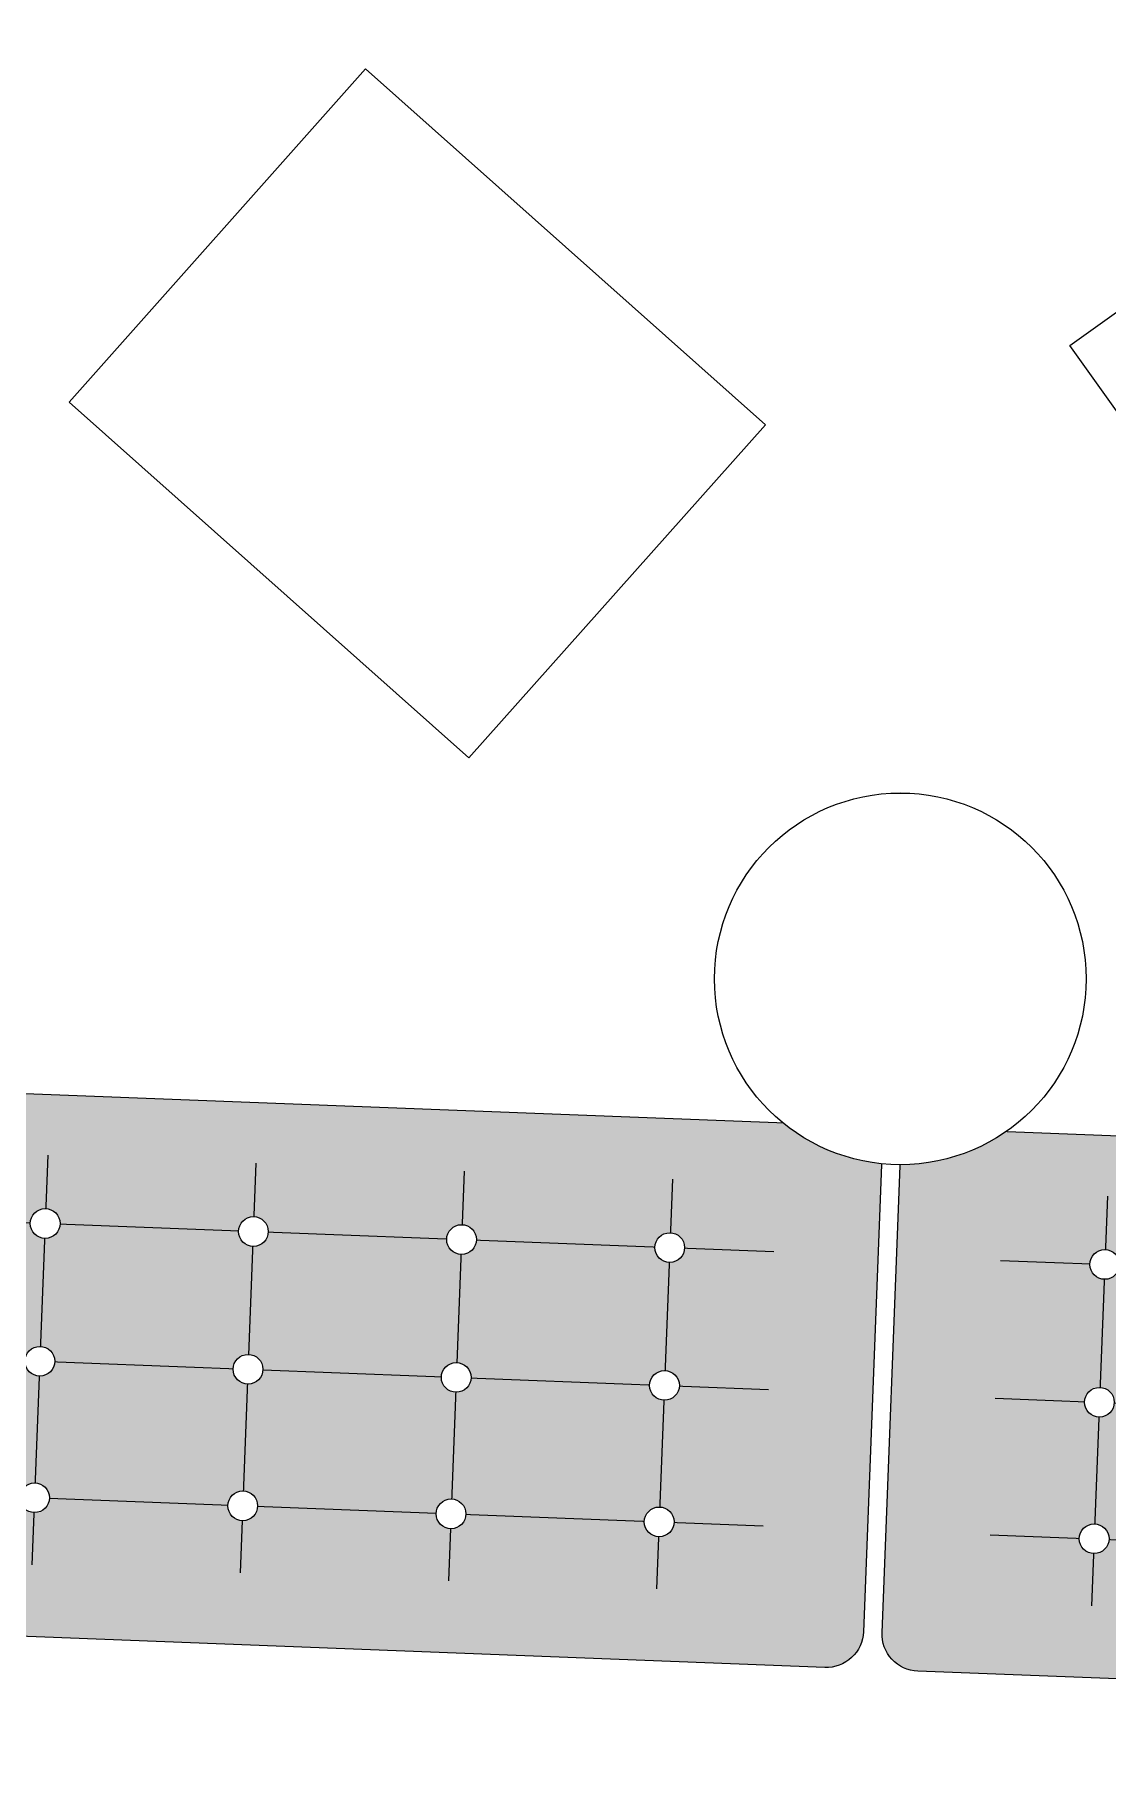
# Model space of a CAD drawing. Header units: millimetres. Extents: x 17924 to 83548, y -4690 to 56252.
# Drawn here: x 48954 to 50397, y 18488 to 20810 of the extents above; entities that cross this region are included whole.
import ezdxf

# ---------------------------------------------------------------- set-up
doc = ezdxf.new("R2010")
doc.units = ezdxf.units.MM
doc.header["$MEASUREMENT"] = 0
for name, color, linetype, lineweight in [('FIXT-JNRY-PART', 42, 'Continuous', 0), ('FURN-FREE', 1, 'Continuous', 0), ('FURN-PLNT', 211, 'Continuous', 0), ('FURN-STOR', 213, 'Continuous', 0)]:
    doc.layers.add(name, color=color, linetype=linetype, lineweight=lineweight)

# ---------------------------------------------------------------- blocks, each defined once
blk = doc.blocks.new('*U116')
at = {"linetype": 'ByBlock', "lineweight": -2}
blk.add_hatch(color=7, dxfattribs=at).paths.add_polyline_path([(-793.1, 348.4, -0.414214), (-741.6, 386.4), (804.2, 326.7, -0.414214), (852.6, 284.8), (827.9, -354.7, -0.414214), (776, -402.8), (-769.8, -343, -0.414214), (-817.8, -291.1)])
at = {"color": 0, "linetype": 'ByBlock', "lineweight": -2}
for p, q in [((-269.5, 286.3), (-290.8, -264.6)), ((10.6, 275.4), (-10.6, -275.4)), ((290.8, 264.6), (269.5, -286.3)), ((570.9, 253.8), (549.6, -297.1)), ((-693.2, 210.7), (707.4, 156.6)), ((-700.4, 25.3), (700.2, -28.8)), ((-707.5, -158.3), (693.1, -212.4))]:
    blk.add_line(p, q, dxfattribs=at)
at = {"color": 0, "linetype": 'ByBlock', "lineweight": -2, "flags": 128}
blk.add_lwpolyline([(-793.1, 348.4, -0.414214), (-741.6, 386.4), (804.2, 326.7, -0.414214), (852.6, 284.8), (827.9, -354.7, -0.414214), (776, -402.8), (-769.8, -343, -0.414214), (-817.8, -291.1), (-793.1, 348.4)], format="xyb", close=True, dxfattribs=at)
at = {"color": 0, "linetype": 'ByBlock', "lineweight": -2}
for points in [[(-253, 193.7), (-253, 194.9), (-253.1, 196.2), (-253.2, 197.4), (-253.5, 198.7), (-253.8, 199.9), (-254.2, 201.1), (-254.6, 202.3), (-255.1, 203.4), (-255.7, 204.5), (-256.4, 205.6), (-257.1, 206.6), (-257.9, 207.6), (-258.8, 208.5), (-259.7, 209.4), (-260.6, 210.2), (-261.7, 210.9), (-262.7, 211.6), (-263.8, 212.2), (-264.9, 212.7), (-266.1, 213.2), (-267.3, 213.6), (-268.5, 213.9), (-269.7, 214.2), (-271, 214.3), (-272.2, 214.4), (-273.5, 214.4), (-274.8, 214.4), (-276, 214.2), (-277.2, 214), (-278.5, 213.7), (-279.7, 213.3), (-280.8, 212.9), (-282, 212.3), (-283.1, 211.7), (-284.1, 211.1), (-285.2, 210.3), (-286.1, 209.5), (-287.1, 208.7), (-287.9, 207.8), (-288.7, 206.8), (-289.5, 205.8), (-290.2, 204.7), (-290.8, 203.7), (-291.3, 202.5), (-291.8, 201.4), (-292.2, 200.2), (-292.5, 198.9), (-292.8, 197.7), (-292.9, 196.5), (-293, 195.2), (-293, 194), (-292.9, 192.7), (-292.8, 191.5), (-292.6, 190.2), (-292.3, 189), (-291.9, 187.8), (-291.4, 186.6), (-290.9, 185.5), (-290.3, 184.4), (-289.6, 183.3), (-288.9, 182.3), (-288.1, 181.3), (-287.3, 180.4), (-286.4, 179.5), (-285.4, 178.7), (-284.4, 178), (-283.3, 177.3), (-282.2, 176.7), (-281.1, 176.1), (-279.9, 175.7), (-278.7, 175.3), (-277.5, 175), (-276.3, 174.7), (-275, 174.5), (-273.8, 174.5), (-272.5, 174.4), (-271.3, 174.5), (-270, 174.7), (-268.8, 174.9), (-267.6, 175.2), (-266.4, 175.6), (-265.2, 176), (-264.1, 176.6), (-263, 177.2), (-261.9, 177.8), (-260.9, 178.6), (-259.9, 179.3), (-259, 180.2), (-258.1, 181.1), (-257.3, 182.1), (-256.6, 183.1), (-255.9, 184.1), (-255.3, 185.2), (-254.7, 186.4), (-254.3, 187.5), (-253.9, 188.7), (-253.5, 189.9), (-253.3, 191.2)], [(27.1, 182.8), (27.1, 184.1), (27, 185.4), (26.9, 186.6), (26.6, 187.8), (26.3, 189.1), (26, 190.3), (25.5, 191.4), (25, 192.6), (24.4, 193.7), (23.7, 194.7), (23, 195.8), (22.2, 196.7), (21.3, 197.7), (20.4, 198.5), (19.5, 199.3), (18.5, 200.1), (17.4, 200.8), (16.3, 201.4), (15.2, 201.9), (14, 202.4), (12.8, 202.8), (11.6, 203.1), (10.4, 203.3), (9.1, 203.5), (7.9, 203.6), (6.6, 203.6), (5.4, 203.5), (4.1, 203.4), (2.9, 203.2), (1.7, 202.9), (0.5, 202.5), (-0.7, 202), (-1.9, 201.5), (-3, 200.9), (-4, 200.2), (-5, 199.5), (-6, 198.7), (-6.9, 197.9), (-7.8, 197), (-8.6, 196), (-9.4, 195), (-10, 193.9), (-10.7, 192.8), (-11.2, 191.7), (-11.7, 190.5), (-12.1, 189.3), (-12.4, 188.1), (-12.6, 186.9), (-12.8, 185.6), (-12.9, 184.4), (-12.9, 183.1), (-12.8, 181.9), (-12.7, 180.6), (-12.5, 179.4), (-12.1, 178.2), (-11.8, 177), (-11.3, 175.8), (-10.8, 174.7), (-10.2, 173.6), (-9.5, 172.5), (-8.8, 171.5), (-8, 170.5), (-7.1, 169.6), (-6.2, 168.7), (-5.3, 167.9), (-4.3, 167.2), (-3.2, 166.5), (-2.1, 165.9), (-1, 165.3), (0.2, 164.9), (1.4, 164.5), (2.6, 164.1), (3.8, 163.9), (5.1, 163.7), (6.3, 163.6), (7.6, 163.6), (8.8, 163.7), (10.1, 163.8), (11.3, 164.1), (12.5, 164.4), (13.7, 164.8), (14.9, 165.2), (16, 165.7), (17.2, 166.3), (18.2, 167), (19.2, 167.7), (20.2, 168.5), (21.1, 169.4), (22, 170.3), (22.8, 171.2), (23.6, 172.3), (24.2, 173.3), (24.9, 174.4), (25.4, 175.5), (25.9, 176.7), (26.3, 177.9), (26.6, 179.1), (26.8, 180.3)], [(307.2, 172), (307.2, 173.3), (307.1, 174.5), (307, 175.8), (306.8, 177), (306.5, 178.2), (306.1, 179.4), (305.6, 180.6), (305.1, 181.7), (304.5, 182.8), (303.8, 183.9), (303.1, 184.9), (302.3, 185.9), (301.5, 186.8), (300.5, 187.7), (299.6, 188.5), (298.6, 189.3), (297.5, 189.9), (296.4, 190.5), (295.3, 191.1), (294.1, 191.6), (292.9, 192), (291.7, 192.3), (290.5, 192.5), (289.2, 192.7), (288, 192.8), (286.7, 192.8), (285.5, 192.7), (284.2, 192.6), (283, 192.3), (281.8, 192), (280.6, 191.7), (279.4, 191.2), (278.3, 190.7), (277.2, 190.1), (276.1, 189.4), (275.1, 188.7), (274.1, 187.9), (273.2, 187), (272.3, 186.1), (271.5, 185.2), (270.8, 184.2), (270.1, 183.1), (269.5, 182), (268.9, 180.9), (268.4, 179.7), (268, 178.5), (267.7, 177.3), (267.5, 176.1), (267.3, 174.8), (267.2, 173.6), (267.2, 172.3), (267.3, 171.1), (267.4, 169.8), (267.7, 168.6), (268, 167.4), (268.3, 166.2), (268.8, 165), (269.3, 163.8), (269.9, 162.7), (270.6, 161.7), (271.3, 160.6), (272.1, 159.7), (273, 158.8), (273.9, 157.9), (274.8, 157.1), (275.9, 156.3), (276.9, 155.7), (278, 155), (279.1, 154.5), (280.3, 154), (281.5, 153.6), (282.7, 153.3), (283.9, 153.1), (285.2, 152.9), (286.4, 152.8), (287.7, 152.8), (289, 152.9), (290.2, 153), (291.4, 153.2), (292.7, 153.5), (293.9, 153.9), (295, 154.4), (296.2, 154.9), (297.3, 155.5), (298.3, 156.2), (299.4, 156.9), (300.3, 157.7), (301.3, 158.5), (302.1, 159.5), (302.9, 160.4), (303.7, 161.4), (304.4, 162.5), (305, 163.6), (305.5, 164.7), (306, 165.9), (306.4, 167.1), (306.7, 168.3), (306.9, 169.5)], [(587.3, 161.2), (587.3, 162.5), (587.3, 163.7), (587.1, 165), (586.9, 166.2), (586.6, 167.4), (586.2, 168.6), (585.7, 169.8), (585.2, 170.9), (584.6, 172), (583.9, 173.1), (583.2, 174.1), (582.4, 175.1), (581.6, 176), (580.7, 176.9), (579.7, 177.7), (578.7, 178.4), (577.6, 179.1), (576.5, 179.7), (575.4, 180.3), (574.2, 180.7), (573, 181.1), (571.8, 181.5), (570.6, 181.7), (569.4, 181.9), (568.1, 182), (566.8, 182), (565.6, 181.9), (564.3, 181.7), (563.1, 181.5), (561.9, 181.2), (560.7, 180.8), (559.5, 180.4), (558.4, 179.9), (557.3, 179.3), (556.2, 178.6), (555.2, 177.9), (554.2, 177.1), (553.3, 176.2), (552.4, 175.3), (551.6, 174.3), (550.9, 173.3), (550.2, 172.3), (549.6, 171.2), (549, 170), (548.6, 168.9), (548.2, 167.7), (547.8, 166.5), (547.6, 165.2), (547.4, 164), (547.3, 162.7), (547.3, 161.5), (547.4, 160.2), (547.6, 159), (547.8, 157.7), (548.1, 156.5), (548.5, 155.3), (548.9, 154.2), (549.4, 153), (550, 151.9), (550.7, 150.8), (551.4, 149.8), (552.2, 148.9), (553.1, 147.9), (554, 147.1), (555, 146.3), (556, 145.5), (557, 144.8), (558.1, 144.2), (559.3, 143.7), (560.4, 143.2), (561.6, 142.8), (562.8, 142.5), (564.1, 142.2), (565.3, 142.1), (566.6, 142), (567.8, 142), (569.1, 142), (570.3, 142.2), (571.5, 142.4), (572.8, 142.7), (574, 143.1), (575.1, 143.6), (576.3, 144.1), (577.4, 144.7), (578.4, 145.3), (579.5, 146.1), (580.4, 146.9), (581.4, 147.7), (582.2, 148.6), (583, 149.6), (583.8, 150.6), (584.5, 151.7), (585.1, 152.8), (585.6, 153.9), (586.1, 155.1), (586.5, 156.2), (586.8, 157.5), (587.1, 158.7)], [(-260.2, 8.3), (-260.2, 9.6), (-260.3, 10.8), (-260.4, 12.1), (-260.6, 13.3), (-260.9, 14.5), (-261.3, 15.7), (-261.8, 16.9), (-262.3, 18), (-262.9, 19.1), (-263.6, 20.2), (-264.3, 21.2), (-265.1, 22.2), (-265.9, 23.1), (-266.8, 24), (-267.8, 24.8), (-268.8, 25.5), (-269.9, 26.2), (-271, 26.8), (-272.1, 27.4), (-273.3, 27.8), (-274.5, 28.2), (-275.7, 28.6), (-276.9, 28.8), (-278.2, 29), (-279.4, 29.1), (-280.7, 29.1), (-281.9, 29), (-283.2, 28.9), (-284.4, 28.6), (-285.6, 28.3), (-286.8, 27.9), (-288, 27.5), (-289.1, 27), (-290.2, 26.4), (-291.3, 25.7), (-292.3, 25), (-293.3, 24.2), (-294.2, 23.3), (-295.1, 22.4), (-295.9, 21.4), (-296.6, 20.4), (-297.3, 19.4), (-297.9, 18.3), (-298.5, 17.2), (-299, 16), (-299.3, 14.8), (-299.7, 13.6), (-299.9, 12.3), (-300.1, 11.1), (-300.2, 9.9), (-300.2, 8.6), (-300.1, 7.3), (-300, 6.1), (-299.7, 4.9), (-299.4, 3.6), (-299, 2.4), (-298.6, 1.3), (-298.1, 0.1), (-297.5, -1), (-296.8, -2), (-296.1, -3.1), (-295.3, -4), (-294.4, -5), (-293.5, -5.8), (-292.6, -6.6), (-291.5, -7.4), (-290.5, -8.1), (-289.4, -8.7), (-288.3, -9.2), (-287.1, -9.7), (-285.9, -10.1), (-284.7, -10.4), (-283.5, -10.7), (-282.2, -10.8), (-281, -10.9), (-279.7, -10.9), (-278.4, -10.8), (-277.2, -10.7), (-276, -10.5), (-274.7, -10.2), (-273.5, -9.8), (-272.4, -9.3), (-271.2, -8.8), (-270.1, -8.2), (-269.1, -7.5), (-268, -6.8), (-267.1, -6), (-266.1, -5.2), (-265.3, -4.3), (-264.5, -3.3), (-263.7, -2.3), (-263, -1.2), (-262.4, -0.1), (-261.9, 1), (-261.4, 2.2), (-261, 3.4), (-260.7, 4.6), (-260.5, 5.8)], [(19.9, -2.5), (19.9, -1.3), (19.9, 0), (19.7, 1.2), (19.5, 2.5), (19.2, 3.7), (18.8, 4.9), (18.3, 6.1), (17.8, 7.2), (17.2, 8.3), (16.6, 9.4), (15.8, 10.4), (15, 11.4), (14.2, 12.3), (13.3, 13.2), (12.3, 14), (11.3, 14.7), (10.2, 15.4), (9.1, 16), (8, 16.6), (6.8, 17), (5.7, 17.4), (4.4, 17.7), (3.2, 18), (2, 18.2), (0.7, 18.2), (-0.6, 18.2), (-1.8, 18.2), (-3.1, 18), (-4.3, 17.8), (-5.5, 17.5), (-6.7, 17.1), (-7.9, 16.7), (-9, 16.1), (-10.1, 15.5), (-11.2, 14.9), (-12.2, 14.1), (-13.2, 13.4), (-14.1, 12.5), (-15, 11.6), (-15.8, 10.6), (-16.5, 9.6), (-17.2, 8.6), (-17.8, 7.5), (-18.4, 6.3), (-18.8, 5.2), (-19.2, 4), (-19.6, 2.8), (-19.8, 1.5), (-20, 0.3), (-20.1, -1), (-20.1, -2.2), (-20, -3.5), (-19.8, -4.7), (-19.6, -6), (-19.3, -7.2), (-18.9, -8.4), (-18.5, -9.6), (-18, -10.7), (-17.4, -11.8), (-16.7, -12.9), (-16, -13.9), (-15.2, -14.9), (-14.3, -15.8), (-13.4, -16.7), (-12.4, -17.5), (-11.4, -18.2), (-10.4, -18.9), (-9.3, -19.5), (-8.1, -20), (-7, -20.5), (-5.8, -20.9), (-4.6, -21.2), (-3.3, -21.5), (-2.1, -21.6), (-0.8, -21.7), (0.4, -21.7), (1.7, -21.7), (2.9, -21.5), (4.2, -21.3), (5.4, -21), (6.6, -20.6), (7.7, -20.2), (8.9, -19.6), (10, -19), (11.1, -18.4), (12.1, -17.6), (13.1, -16.8), (14, -16), (14.8, -15.1), (15.6, -14.1), (16.4, -13.1), (17.1, -12.1), (17.7, -11), (18.2, -9.8), (18.7, -8.7), (19.1, -7.5), (19.4, -6.3), (19.7, -5)], [(300, -13.3), (300, -12.1), (300, -10.8), (299.8, -9.6), (299.6, -8.4), (299.3, -7.1), (298.9, -5.9), (298.5, -4.8), (297.9, -3.6), (297.3, -2.5), (296.7, -1.5), (295.9, -0.4), (295.1, 0.5), (294.3, 1.5), (293.4, 2.3), (292.4, 3.1), (291.4, 3.9), (290.4, 4.6), (289.3, 5.2), (288.1, 5.7), (287, 6.2), (285.8, 6.6), (284.6, 6.9), (283.3, 7.2), (282.1, 7.3), (280.8, 7.4), (279.6, 7.4), (278.3, 7.4), (277.1, 7.2), (275.8, 7), (274.6, 6.7), (273.4, 6.3), (272.2, 5.8), (271.1, 5.3), (270, 4.7), (268.9, 4), (267.9, 3.3), (266.9, 2.5), (266, 1.7), (265.1, 0.8), (264.3, -0.2), (263.6, -1.2), (262.9, -2.3), (262.3, -3.4), (261.8, -4.5), (261.3, -5.7), (260.9, -6.9), (260.6, -8.1), (260.3, -9.3), (260.2, -10.5), (260.1, -11.8), (260.1, -13.1), (260.1, -14.3), (260.3, -15.6), (260.5, -16.8), (260.8, -18), (261.2, -19.2), (261.6, -20.4), (262.2, -21.5), (262.8, -22.6), (263.4, -23.7), (264.2, -24.7), (265, -25.7), (265.8, -26.6), (266.7, -27.5), (267.7, -28.3), (268.7, -29), (269.7, -29.7), (270.8, -30.3), (272, -30.9), (273.1, -31.3), (274.3, -31.7), (275.5, -32.1), (276.8, -32.3), (278, -32.5), (279.3, -32.6), (280.5, -32.6), (281.8, -32.5), (283, -32.3), (284.3, -32.1), (285.5, -31.8), (286.7, -31.4), (287.9, -31), (289, -30.5), (290.1, -29.9), (291.2, -29.2), (292.2, -28.5), (293.2, -27.7), (294.1, -26.8), (295, -25.9), (295.8, -24.9), (296.5, -23.9), (297.2, -22.9), (297.8, -21.8), (298.3, -20.6), (298.8, -19.5), (299.2, -18.3), (299.5, -17.1), (299.8, -15.8)], [(580.1, -24.2), (580.2, -22.9), (580.1, -21.7), (579.9, -20.4), (579.7, -19.2), (579.4, -18), (579, -16.8), (578.6, -15.6), (578, -14.4), (577.5, -13.3), (576.8, -12.3), (576.1, -11.3), (575.3, -10.3), (574.4, -9.4), (573.5, -8.5), (572.5, -7.7), (571.5, -6.9), (570.5, -6.3), (569.4, -5.6), (568.2, -5.1), (567.1, -4.6), (565.9, -4.2), (564.7, -3.9), (563.4, -3.7), (562.2, -3.5), (560.9, -3.4), (559.7, -3.4), (558.4, -3.5), (557.2, -3.6), (555.9, -3.8), (554.7, -4.2), (553.5, -4.5), (552.4, -5), (551.2, -5.5), (550.1, -6.1), (549, -6.8), (548, -7.5), (547, -8.3), (546.1, -9.2), (545.3, -10.1), (544.4, -11), (543.7, -12), (543, -13.1), (542.4, -14.2), (541.9, -15.3), (541.4, -16.5), (541, -17.7), (540.7, -18.9), (540.4, -20.1), (540.3, -21.4), (540.2, -22.6), (540.2, -23.9), (540.2, -25.1), (540.4, -26.4), (540.6, -27.6), (540.9, -28.8), (541.3, -30), (541.8, -31.2), (542.3, -32.3), (542.9, -33.5), (543.5, -34.5), (544.3, -35.5), (545.1, -36.5), (545.9, -37.4), (546.8, -38.3), (547.8, -39.1), (548.8, -39.9), (549.9, -40.5), (551, -41.2), (552.1, -41.7), (553.3, -42.2), (554.4, -42.6), (555.7, -42.9), (556.9, -43.1), (558.1, -43.3), (559.4, -43.4), (560.6, -43.4), (561.9, -43.3), (563.1, -43.2), (564.4, -42.9), (565.6, -42.6), (566.8, -42.3), (568, -41.8), (569.1, -41.3), (570.2, -40.7), (571.3, -40), (572.3, -39.3), (573.3, -38.5), (574.2, -37.6), (575.1, -36.7), (575.9, -35.8), (576.6, -34.8), (577.3, -33.7), (577.9, -32.6), (578.5, -31.5), (578.9, -30.3), (579.3, -29.1), (579.6, -27.9), (579.9, -26.7)], [(-267.3, -175.3), (-267.3, -174.1), (-267.4, -172.8), (-267.5, -171.6), (-267.7, -170.3), (-268, -169.1), (-268.4, -167.9), (-268.9, -166.7), (-269.4, -165.6), (-270, -164.5), (-270.7, -163.4), (-271.4, -162.4), (-272.2, -161.4), (-273, -160.5), (-273.9, -159.6), (-274.9, -158.8), (-275.9, -158.1), (-277, -157.4), (-278.1, -156.8), (-279.2, -156.2), (-280.4, -155.8), (-281.6, -155.4), (-282.8, -155.1), (-284, -154.8), (-285.3, -154.6), (-286.5, -154.6), (-287.8, -154.5), (-289, -154.6), (-290.3, -154.8), (-291.5, -155), (-292.7, -155.3), (-293.9, -155.7), (-295.1, -156.1), (-296.2, -156.7), (-297.3, -157.3), (-298.4, -157.9), (-299.4, -158.6), (-300.4, -159.4), (-301.3, -160.3), (-302.2, -161.2), (-303, -162.2), (-303.7, -163.2), (-304.4, -164.2), (-305, -165.3), (-305.6, -166.5), (-306, -167.6), (-306.4, -168.8), (-306.8, -170), (-307, -171.3), (-307.2, -172.5), (-307.3, -173.8), (-307.3, -175), (-307.2, -176.3), (-307.1, -177.5), (-306.8, -178.8), (-306.5, -180), (-306.1, -181.2), (-305.7, -182.4), (-305.2, -183.5), (-304.6, -184.6), (-303.9, -185.7), (-303.2, -186.7), (-302.4, -187.7), (-301.5, -188.6), (-300.6, -189.4), (-299.7, -190.3), (-298.6, -191), (-297.6, -191.7), (-296.5, -192.3), (-295.4, -192.8), (-294.2, -193.3), (-293, -193.7), (-291.8, -194), (-290.6, -194.3), (-289.3, -194.4), (-288.1, -194.5), (-286.8, -194.5), (-285.5, -194.5), (-284.3, -194.3), (-283.1, -194.1), (-281.8, -193.8), (-280.6, -193.4), (-279.5, -193), (-278.3, -192.4), (-277.2, -191.8), (-276.2, -191.2), (-275.1, -190.4), (-274.2, -189.6), (-273.2, -188.8), (-272.4, -187.9), (-271.6, -186.9), (-270.8, -185.9), (-270.1, -184.8), (-269.5, -183.7), (-269, -182.6), (-268.5, -181.5), (-268.1, -180.3), (-267.8, -179), (-267.5, -177.8)], [(12.8, -186.1), (12.8, -184.9), (12.8, -183.6), (12.6, -182.4), (12.4, -181.1), (12.1, -179.9), (11.7, -178.7), (11.2, -177.6), (10.7, -176.4), (10.1, -175.3), (9.5, -174.2), (8.7, -173.2), (7.9, -172.2), (7.1, -171.3), (6.2, -170.5), (5.2, -169.7), (4.2, -168.9), (3.1, -168.2), (2, -167.6), (0.9, -167.1), (-0.3, -166.6), (-1.4, -166.2), (-2.7, -165.9), (-3.9, -165.6), (-5.1, -165.5), (-6.4, -165.4), (-7.6, -165.4), (-8.9, -165.4), (-10.1, -165.6), (-11.4, -165.8), (-12.6, -166.1), (-13.8, -166.5), (-15, -167), (-16.1, -167.5), (-17.2, -168.1), (-18.3, -168.7), (-19.3, -169.5), (-20.3, -170.3), (-21.2, -171.1), (-22.1, -172), (-22.9, -173), (-23.6, -174), (-24.3, -175.1), (-24.9, -176.2), (-25.5, -177.3), (-25.9, -178.5), (-26.3, -179.6), (-26.7, -180.9), (-26.9, -182.1), (-27.1, -183.3), (-27.1, -184.6), (-27.2, -185.8), (-27.1, -187.1), (-26.9, -188.4), (-26.7, -189.6), (-26.4, -190.8), (-26, -192), (-25.6, -193.2), (-25, -194.3), (-24.5, -195.4), (-23.8, -196.5), (-23.1, -197.5), (-22.3, -198.5), (-21.4, -199.4), (-20.5, -200.3), (-19.5, -201.1), (-18.5, -201.8), (-17.5, -202.5), (-16.4, -203.1), (-15.2, -203.7), (-14.1, -204.1), (-12.9, -204.5), (-11.7, -204.9), (-10.4, -205.1), (-9.2, -205.3), (-7.9, -205.4), (-6.7, -205.4), (-5.4, -205.3), (-4.2, -205.1), (-2.9, -204.9), (-1.7, -204.6), (-0.5, -204.2), (0.6, -203.8), (1.8, -203.3), (2.9, -202.7), (4, -202), (5, -201.3), (6, -200.5), (6.9, -199.6), (7.7, -198.7), (8.6, -197.7), (9.3, -196.7), (10, -195.7), (10.6, -194.6), (11.1, -193.4), (11.6, -192.3), (12, -191.1), (12.3, -189.9), (12.6, -188.6)], [(292.9, -197), (292.9, -195.7), (292.9, -194.5), (292.7, -193.2), (292.5, -192), (292.2, -190.7), (291.8, -189.6), (291.4, -188.4), (290.8, -187.2), (290.2, -186.1), (289.6, -185.1), (288.8, -184), (288, -183.1), (287.2, -182.2), (286.3, -181.3), (285.3, -180.5), (284.3, -179.7), (283.3, -179), (282.2, -178.4), (281, -177.9), (279.9, -177.4), (278.7, -177), (277.5, -176.7), (276.2, -176.5), (275, -176.3), (273.7, -176.2), (272.5, -176.2), (271.2, -176.3), (270, -176.4), (268.7, -176.6), (267.5, -176.9), (266.3, -177.3), (265.1, -177.8), (264, -178.3), (262.9, -178.9), (261.8, -179.6), (260.8, -180.3), (259.8, -181.1), (258.9, -181.9), (258, -182.9), (257.2, -183.8), (256.5, -184.8), (255.8, -185.9), (255.2, -187), (254.7, -188.1), (254.2, -189.3), (253.8, -190.5), (253.5, -191.7), (253.2, -192.9), (253.1, -194.2), (253, -195.4), (253, -196.7), (253, -197.9), (253.2, -199.2), (253.4, -200.4), (253.7, -201.6), (254.1, -202.8), (254.5, -204), (255.1, -205.1), (255.7, -206.2), (256.3, -207.3), (257.1, -208.3), (257.9, -209.3), (258.7, -210.2), (259.6, -211.1), (260.6, -211.9), (261.6, -212.7), (262.6, -213.3), (263.7, -213.9), (264.9, -214.5), (266, -215), (267.2, -215.4), (268.4, -215.7), (269.7, -215.9), (270.9, -216.1), (272.2, -216.2), (273.4, -216.2), (274.7, -216.1), (275.9, -216), (277.2, -215.7), (278.4, -215.4), (279.6, -215.1), (280.8, -214.6), (281.9, -214.1), (283, -213.5), (284.1, -212.8), (285.1, -212.1), (286.1, -211.3), (287, -210.4), (287.9, -209.5), (288.7, -208.6), (289.4, -207.6), (290.1, -206.5), (290.7, -205.4), (291.2, -204.3), (291.7, -203.1), (292.1, -201.9), (292.4, -200.7), (292.7, -199.5)], [(573.1, -207.8), (573.1, -206.5), (573, -205.3), (572.8, -204), (572.6, -202.8), (572.3, -201.6), (571.9, -200.4), (571.5, -199.2), (571, -198.1), (570.4, -197), (569.7, -195.9), (569, -194.9), (568.2, -193.9), (567.3, -193), (566.4, -192.1), (565.4, -191.3), (564.4, -190.6), (563.4, -189.9), (562.3, -189.3), (561.1, -188.7), (560, -188.2), (558.8, -187.9), (557.6, -187.5), (556.3, -187.3), (555.1, -187.1), (553.8, -187), (552.6, -187), (551.3, -187.1), (550.1, -187.2), (548.8, -187.5), (547.6, -187.8), (546.4, -188.1), (545.3, -188.6), (544.1, -189.1), (543, -189.7), (541.9, -190.4), (540.9, -191.1), (539.9, -191.9), (539, -192.8), (538.2, -193.7), (537.4, -194.6), (536.6, -195.7), (535.9, -196.7), (535.3, -197.8), (534.8, -198.9), (534.3, -200.1), (533.9, -201.3), (533.6, -202.5), (533.3, -203.7), (533.2, -205), (533.1, -206.2), (533.1, -207.5), (533.1, -208.8), (533.3, -210), (533.5, -211.2), (533.8, -212.5), (534.2, -213.7), (534.7, -214.8), (535.2, -216), (535.8, -217.1), (536.4, -218.1), (537.2, -219.2), (538, -220.1), (538.8, -221.1), (539.7, -221.9), (540.7, -222.7), (541.7, -223.5), (542.8, -224.2), (543.9, -224.8), (545, -225.3), (546.2, -225.8), (547.3, -226.2), (548.6, -226.5), (549.8, -226.7), (551, -226.9), (552.3, -227), (553.6, -227), (554.8, -226.9), (556.1, -226.8), (557.3, -226.6), (558.5, -226.3), (559.7, -225.9), (560.9, -225.4), (562, -224.9), (563.1, -224.3), (564.2, -223.6), (565.2, -222.9), (566.2, -222.1), (567.1, -221.3), (568, -220.3), (568.8, -219.4), (569.5, -218.4), (570.2, -217.3), (570.8, -216.2), (571.4, -215.1), (571.8, -213.9), (572.2, -212.7), (572.6, -211.5), (572.8, -210.3)]]:
    blk.add_wipeout(points, dxfattribs=at)
for centre in [(-273, 194.4), (7.1, 183.6), (287.2, 172.8), (567.3, 162), (-280.2, 9.1), (-0.1, -1.7), (280, -12.6), (560.2, -23.4), (-287.3, -174.5), (-7.2, -185.4), (273, -196.2), (553.1, -207)]:
    blk.add_circle(centre, 20, dxfattribs=at)
blk = doc.blocks.new('*U117')
at = {"linetype": 'ByBlock', "lineweight": -2}
blk.add_hatch(color=7, dxfattribs=at).paths.add_polyline_path([(-828.1, 349.7, -0.414214), (-776.6, 387.8), (809.2, 326.5, -0.414214), (857.6, 284.6), (832.9, -354.9, -0.414214), (781, -403), (-804.8, -341.7, -0.414214), (-852.8, -289.8)])
at = {"color": 0, "linetype": 'ByBlock', "lineweight": -2}
for p, q in [((-549.6, 297.1), (-570.9, -253.8)), ((-693.2, 210.7), (707.4, 156.6)), ((-700.4, 25.3), (700.2, -28.8)), ((-707.5, -158.3), (693.1, -212.4))]:
    blk.add_line(p, q, dxfattribs=at)
at = {"color": 0, "linetype": 'ByBlock', "lineweight": -2, "flags": 128}
blk.add_lwpolyline([(-828.1, 349.7, -0.414214), (-776.6, 387.8), (809.2, 326.5, -0.414214), (857.6, 284.6), (832.9, -354.9, -0.414214), (781, -403), (-804.8, -341.7, -0.414214), (-852.8, -289.8), (-828.1, 349.7)], format="xyb", close=True, dxfattribs=at)
at = {"color": 0, "linetype": 'ByBlock', "lineweight": -2}
for points in [[(-533.2, 204.5), (-533.1, 205.8), (-533.2, 207), (-533.4, 208.3), (-533.6, 209.5), (-533.9, 210.7), (-534.3, 211.9), (-534.7, 213.1), (-535.3, 214.2), (-535.8, 215.3), (-536.5, 216.4), (-537.2, 217.4), (-538, 218.4), (-538.9, 219.3), (-539.8, 220.2), (-540.8, 221), (-541.8, 221.7), (-542.8, 222.4), (-543.9, 223), (-545.1, 223.6), (-546.2, 224), (-547.4, 224.4), (-548.6, 224.8), (-549.9, 225), (-551.1, 225.2), (-552.4, 225.3), (-553.6, 225.3), (-554.9, 225.2), (-556.1, 225), (-557.4, 224.8), (-558.6, 224.5), (-559.8, 224.1), (-560.9, 223.7), (-562.1, 223.2), (-563.2, 222.6), (-564.3, 221.9), (-565.3, 221.2), (-566.3, 220.4), (-567.2, 219.5), (-568, 218.6), (-568.8, 217.6), (-569.6, 216.6), (-570.3, 215.6), (-570.9, 214.5), (-571.4, 213.3), (-571.9, 212.2), (-572.3, 211), (-572.6, 209.8), (-572.9, 208.5), (-573, 207.3), (-573.1, 206), (-573.1, 204.8), (-573.1, 203.5), (-572.9, 202.3), (-572.7, 201), (-572.4, 199.8), (-572, 198.6), (-571.5, 197.5), (-571, 196.3), (-570.4, 195.2), (-569.8, 194.1), (-569, 193.1), (-568.2, 192.2), (-567.4, 191.2), (-566.5, 190.4), (-565.5, 189.6), (-564.5, 188.8), (-563.4, 188.1), (-562.3, 187.5), (-561.2, 187), (-560, 186.5), (-558.9, 186.1), (-557.6, 185.8), (-556.4, 185.5), (-555.2, 185.4), (-553.9, 185.3), (-552.7, 185.3), (-551.4, 185.3), (-550.1, 185.5), (-548.9, 185.7), (-547.7, 186), (-546.5, 186.4), (-545.3, 186.9), (-544.2, 187.4), (-543.1, 188), (-542, 188.6), (-541, 189.4), (-540, 190.2), (-539.1, 191), (-538.2, 191.9), (-537.4, 192.9), (-536.7, 193.9), (-536, 195), (-535.4, 196.1), (-534.8, 197.2), (-534.4, 198.4), (-534, 199.6), (-533.6, 200.8), (-533.4, 202)], [(-540.3, 19.1), (-540.3, 20.4), (-540.4, 21.6), (-540.5, 22.9), (-540.7, 24.1), (-541.1, 25.3), (-541.4, 26.5), (-541.9, 27.7), (-542.4, 28.9), (-543, 30), (-543.7, 31), (-544.4, 32), (-545.2, 33), (-546.1, 33.9), (-547, 34.8), (-547.9, 35.6), (-548.9, 36.4), (-550, 37), (-551.1, 37.7), (-552.2, 38.2), (-553.4, 38.7), (-554.6, 39.1), (-555.8, 39.4), (-557, 39.6), (-558.3, 39.8), (-559.5, 39.9), (-560.8, 39.9), (-562, 39.8), (-563.3, 39.7), (-564.5, 39.5), (-565.7, 39.1), (-566.9, 38.8), (-568.1, 38.3), (-569.2, 37.8), (-570.4, 37.2), (-571.4, 36.5), (-572.4, 35.8), (-573.4, 35), (-574.3, 34.1), (-575.2, 33.2), (-576, 32.3), (-576.8, 31.3), (-577.4, 30.2), (-578.1, 29.1), (-578.6, 28), (-579.1, 26.8), (-579.5, 25.6), (-579.8, 24.4), (-580, 23.2), (-580.2, 21.9), (-580.3, 20.7), (-580.3, 19.4), (-580.2, 18.2), (-580.1, 16.9), (-579.8, 15.7), (-579.5, 14.5), (-579.2, 13.3), (-578.7, 12.1), (-578.2, 11), (-577.6, 9.8), (-576.9, 8.8), (-576.2, 7.8), (-575.4, 6.8), (-574.5, 5.9), (-573.6, 5), (-572.7, 4.2), (-571.7, 3.4), (-570.6, 2.8), (-569.5, 2.1), (-568.4, 1.6), (-567.2, 1.1), (-566, 0.7), (-564.8, 0.4), (-563.6, 0.2), (-562.3, 0), (-561.1, -0.1), (-559.8, -0.1), (-558.6, 0), (-557.3, 0.1), (-556.1, 0.4), (-554.9, 0.7), (-553.7, 1), (-552.5, 1.5), (-551.3, 2), (-550.2, 2.6), (-549.2, 3.3), (-548.2, 4), (-547.2, 4.8), (-546.3, 5.7), (-545.4, 6.6), (-544.6, 7.5), (-543.8, 8.5), (-543.2, 9.6), (-542.5, 10.7), (-542, 11.8), (-541.5, 13), (-541.1, 14.2), (-540.8, 15.4), (-540.6, 16.6)], [(-547.4, -164.5), (-547.4, -163.2), (-547.5, -162), (-547.6, -160.7), (-547.8, -159.5), (-548.1, -158.3), (-548.5, -157.1), (-549, -155.9), (-549.5, -154.8), (-550.1, -153.7), (-550.8, -152.6), (-551.5, -151.6), (-552.3, -150.6), (-553.2, -149.7), (-554.1, -148.8), (-555, -148), (-556, -147.3), (-557.1, -146.6), (-558.2, -146), (-559.3, -145.4), (-560.5, -144.9), (-561.7, -144.5), (-562.9, -144.2), (-564.1, -144), (-565.4, -143.8), (-566.6, -143.7), (-567.9, -143.7), (-569.1, -143.8), (-570.4, -143.9), (-571.6, -144.2), (-572.8, -144.5), (-574, -144.8), (-575.2, -145.3), (-576.3, -145.8), (-577.5, -146.4), (-578.5, -147.1), (-579.5, -147.8), (-580.5, -148.6), (-581.4, -149.5), (-582.3, -150.4), (-583.1, -151.3), (-583.9, -152.4), (-584.5, -153.4), (-585.1, -154.5), (-585.7, -155.6), (-586.2, -156.8), (-586.6, -158), (-586.9, -159.2), (-587.1, -160.4), (-587.3, -161.7), (-587.4, -162.9), (-587.4, -164.2), (-587.3, -165.5), (-587.2, -166.7), (-586.9, -167.9), (-586.6, -169.2), (-586.3, -170.4), (-585.8, -171.5), (-585.3, -172.7), (-584.7, -173.8), (-584, -174.8), (-583.3, -175.9), (-582.5, -176.8), (-581.6, -177.8), (-580.7, -178.6), (-579.8, -179.4), (-578.8, -180.2), (-577.7, -180.9), (-576.6, -181.5), (-575.5, -182), (-574.3, -182.5), (-573.1, -182.9), (-571.9, -183.2), (-570.7, -183.4), (-569.4, -183.6), (-568.2, -183.7), (-566.9, -183.7), (-565.7, -183.6), (-564.4, -183.5), (-563.2, -183.3), (-562, -183), (-560.8, -182.6), (-559.6, -182.1), (-558.4, -181.6), (-557.3, -181), (-556.3, -180.3), (-555.3, -179.6), (-554.3, -178.8), (-553.4, -178), (-552.5, -177), (-551.7, -176.1), (-550.9, -175.1), (-550.3, -174), (-549.6, -172.9), (-549.1, -171.8), (-548.6, -170.6), (-548.2, -169.4), (-547.9, -168.2), (-547.7, -167)]]:
    blk.add_wipeout(points, dxfattribs=at)
for centre in [(-553.1, 205.3), (-560.3, 19.9), (-567.4, -163.7)]:
    blk.add_circle(centre, 20, dxfattribs=at)

msp = doc.modelspace()

# ---------------------------------------------------------------- linework, layer by layer
at = {"layer": 'FURN-STOR', "flags": 128}
for points in [[(50932.8, 20810.2), (51281.3, 20321.8), (50695.2, 19903.6), (50346.7, 20392), (50932.8, 20810.2)], [(49399, 20763.8), (49000.2, 20315.6), (49538.1, 19837), (49936.9, 20285.2), (49399, 20763.8)]]:
    msp.add_lwpolyline(points, close=True, dxfattribs=at)

# ---------------------------------------------------------------- wipeouts: each hides what was drawn before it
msp.add_wipeout([(51830.4, 18488.5), (48364.1, 18622.4), (48394.4, 19406.8), (48399.4, 19406.7), (48400.4, 19431.6), (51856.7, 19298.1), (51855.7, 19273.1), (51860.7, 19272.9)]).dxf.layer = 'FIXT-JNRY-PART'

# ---------------------------------------------------------------- next in the draw order: wipeouts: each hides what was drawn before it
msp.add_wipeout([(51825.6, 18493.6), (50077.5, 18561.2), (50078.4, 18586.2), (51801.6, 18519.6)]).dxf.layer = 'FIXT-JNRY-PART'

# ---------------------------------------------------------------- next in the draw order: wipeouts: each hides what was drawn before it
msp.add_wipeout([(48369.3, 18627.2), (50077.5, 18561.2), (50078.4, 18586.2), (48395.2, 18651.2)]).dxf.layer = 'FIXT-JNRY-PART'

# ---------------------------------------------------------------- next in the draw order: block references
at = {"layer": 'FURN-PLNT'}
msp.add_blockref('*U116', (49240.9, 19016.4), dxfattribs=at)

# ---------------------------------------------------------------- next in the draw order: block references
msp.add_blockref('*U117', (50946.6, 18950.4), dxfattribs=at)

# ---------------------------------------------------------------- next in the draw order: wipeouts: each hides what was drawn before it
msp.add_wipeout([(50368.2, 19530.2), (50368.3, 19545.9), (50367.5, 19561.6), (50365.6, 19577.2), (50362.8, 19592.6), (50359, 19607.9), (50354.2, 19622.8), (50348.5, 19637.5), (50342, 19651.8), (50334.5, 19665.6), (50326.2, 19678.9), (50317, 19691.7), (50307.1, 19703.8), (50296.4, 19715.4), (50285.1, 19726.2), (50273, 19736.3), (50260.4, 19745.6), (50247.2, 19754.1), (50233.5, 19761.8), (50219.3, 19768.6), (50204.8, 19774.5), (50189.9, 19779.4), (50174.7, 19783.4), (50159.3, 19786.5), (50143.7, 19788.6), (50128.1, 19789.7), (50112.3, 19789.8), (50096.7, 19788.9), (50081.1, 19787.1), (50065.6, 19784.2), (50050.4, 19780.4), (50035.4, 19775.7), (50020.8, 19770), (50006.5, 19763.4), (49992.7, 19756), (49979.4, 19747.6), (49966.6, 19738.5), (49954.4, 19728.6), (49942.9, 19717.9), (49932.1, 19706.5), (49922, 19694.5), (49912.6, 19681.9), (49904.1, 19668.7), (49896.5, 19655), (49889.7, 19640.8), (49883.8, 19626.2), (49878.8, 19611.3), (49874.8, 19596.2), (49871.8, 19580.8), (49869.7, 19565.2), (49868.6, 19549.5), (49868.5, 19533.8), (49869.3, 19518.1), (49871.2, 19502.5), (49874, 19487.1), (49877.8, 19471.8), (49882.6, 19456.9), (49888.2, 19442.2), (49894.8, 19428), (49902.3, 19414.2), (49910.6, 19400.8), (49919.8, 19388.1), (49929.7, 19375.9), (49940.4, 19364.4), (49951.7, 19353.5), (49963.8, 19343.4), (49976.4, 19334.1), (49989.6, 19325.6), (50003.3, 19317.9), (50017.5, 19311.1), (50032, 19305.3), (50046.9, 19300.3), (50062.1, 19296.3), (50077.5, 19293.2), (50093.1, 19291.1), (50108.7, 19290), (50124.4, 19289.9), (50140.1, 19290.8), (50155.7, 19292.7), (50171.2, 19295.5), (50186.4, 19299.3), (50201.4, 19304), (50216, 19309.7), (50230.3, 19316.3), (50244.1, 19323.8), (50257.4, 19332.1), (50270.2, 19341.2), (50282.4, 19351.1), (50293.9, 19361.8), (50304.7, 19373.2), (50314.8, 19385.2), (50324.1, 19397.9), (50332.7, 19411.1), (50340.3, 19424.8), (50347.1, 19438.9), (50353, 19453.5), (50358, 19468.4), (50362, 19483.6), (50365, 19499)]).dxf.layer = 'FURN-FREE'

# ---------------------------------------------------------------- next in the draw order: linework, layer by layer
at = {"layer": 'FURN-FREE'}
msp.add_circle((50118.4, 19539.9), 250, dxfattribs=at)

doc.saveas('drawing.dxf')
